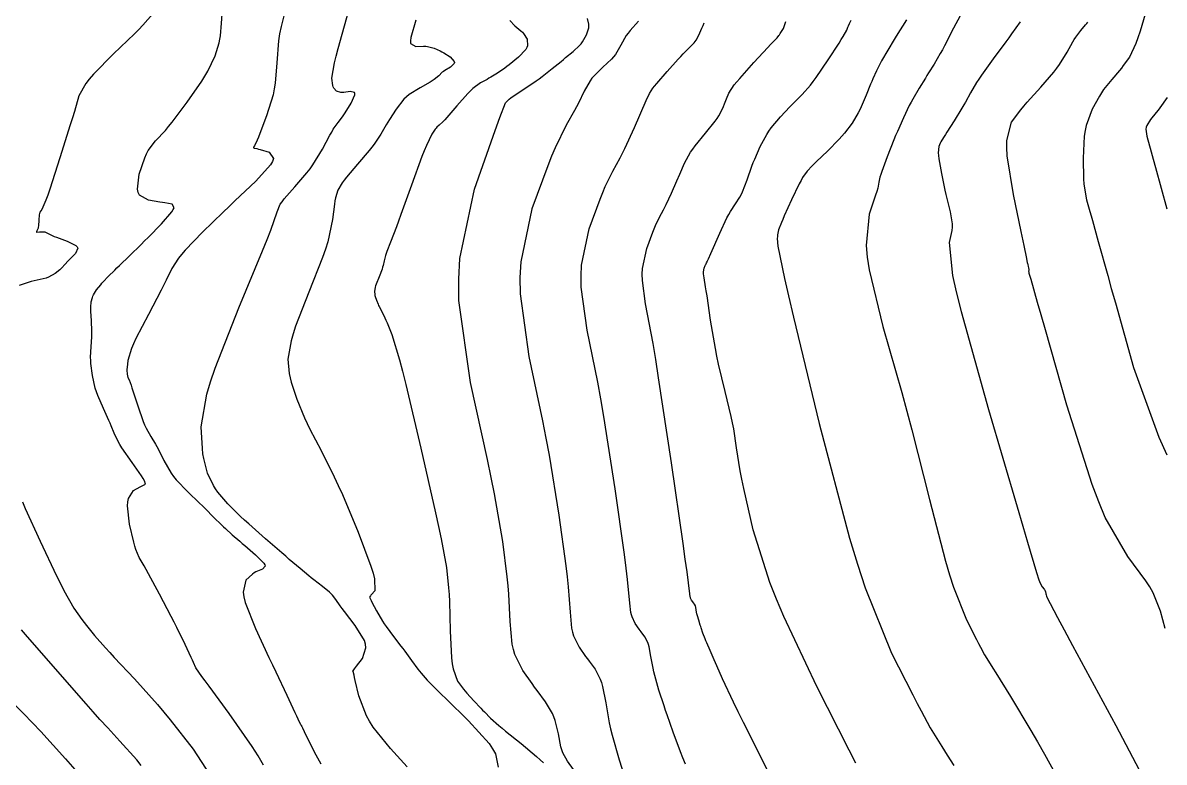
# Model space of a CAD drawing. Header units: metres. Extents: x 837475 to 838479, y 1189012 to 1191015.
# Drawn here: x 837636.3 to 837708.2, y 1189949.2 to 1189995.7 of the extents above; entities that cross this region are included whole.
import ezdxf

# ---------------------------------------------------------------- set-up
doc = ezdxf.new("R2010")
doc.units = ezdxf.units.M
doc.header["$LTSCALE"] = 0.3
doc.layers.add('COTAS 10', color=1, linetype='Continuous')
doc.layers.add('COTAS INT', color=252, linetype='Continuous')

msp = doc.modelspace()

# ---------------------------------------------------------------- linework, layer by layer
at = {"layer": 'COTAS 10'}
for points, elevation in [([(837661.091, 1189995.877), (837660.756, 1189994.782), (837660.738, 1189994.58), (837660.752, 1189994.422), (837661.073, 1189994.214), (837661.574, 1189994.248), (837661.702, 1189994.242), (837661.826, 1189994.228), (837662.233, 1189994.125), (837662.618, 1189993.95), (837662.727, 1189993.891), (837662.837, 1189993.828), (837663.245, 1189993.564), (837663.5, 1189993.289), (837663.515, 1189993.219), (837663.505, 1189993.151), (837663.266, 1189992.926), (837662.91, 1189992.717), (837662.827, 1189992.658), (837662.75, 1189992.599), (837662.527, 1189992.384), (837662.236, 1189992.137), (837662.116, 1189992.057), (837661.98, 1189991.973), (837661.344, 1189991.628), (837660.659, 1189991.192), (837660.491, 1189991.051), (837660.332, 1189990.901), (837659.839, 1189990.282), (837659.43, 1189989.628), (837659.324, 1189989.456), (837659.221, 1189989.287), (837658.879, 1189988.708), (837658.457, 1189988.078), (837658.304, 1189987.877), (837658.137, 1189987.665), (837657.402, 1189986.805), (837656.703, 1189985.988), (837656.557, 1189985.803), (837656.433, 1189985.636), (837656.157, 1189985.185), (837656.022, 1189984.696), (837655.986, 1189984.506), (837655.95, 1189984.291), (837655.827, 1189983.319), (837655.526, 1189981.931), (837655.379, 1189981.455), (837655.204, 1189980.939), (837654.341, 1189978.746), (837653.502, 1189976.608), (837653.343, 1189976.127), (837653.215, 1189975.695), (837653.016, 1189974.534), (837653.105, 1189973.634), (837653.159, 1189973.365), (837653.226, 1189973.088), (837653.571, 1189972.016), (837654.067, 1189970.834), (837654.228, 1189970.487), (837654.4, 1189970.131), (837655.11, 1189968.773), (837655.942, 1189967.127), (837656.192, 1189966.588), (837656.45, 1189966.014), (837657.45, 1189963.644), (837658.25, 1189961.493), (837658.382, 1189961.057), (837658.475, 1189960.691), (837658.488, 1189959.947), (837658.292, 1189959.709), (837658.253, 1189959.663), (837658.221, 1189959.624), (837658.162, 1189959.555), (837658.22, 1189959.414), (837658.261, 1189959.33), (837658.314, 1189959.226), (837658.596, 1189958.691), (837658.975, 1189958.04), (837659.089, 1189957.864), (837659.207, 1189957.689), (837659.664, 1189957.071), (837660.132, 1189956.47), (837660.257, 1189956.305), (837660.38, 1189956.142), (837660.806, 1189955.559), (837661.21, 1189955.018), (837661.319, 1189954.882), (837661.426, 1189954.751), (837661.803, 1189954.327), (837662.424, 1189953.698), (837662.686, 1189953.438), (837662.986, 1189953.14), (837664.395, 1189951.756), (837665.693, 1189950.32), (837665.923, 1189949.99), (837666.097, 1189949.689), (837666.26, 1189948.847)], 1700), ([(837683.345, 1189948.441), (837681.734, 1189951.646), (837681.393, 1189952.334), (837681.097, 1189952.937), (837680.411, 1189954.396), (837680.054, 1189955.219), (837679.966, 1189955.42), (837679.883, 1189955.609), (837679.624, 1189956.197), (837679.417, 1189956.676), (837679.367, 1189956.796), (837679.32, 1189956.911), (837679.179, 1189957.283), (837679.065, 1189957.613), (837679.036, 1189957.701), (837679.007, 1189957.788), (837678.91, 1189958.09), (837678.831, 1189958.367), (837678.814, 1189958.438), (837678.798, 1189958.506), (837678.758, 1189958.731), (837678.722, 1189958.915), (837678.71, 1189958.958), (837678.697, 1189958.997), (837678.639, 1189959.107), (837678.572, 1189959.199), (837678.532, 1189959.253), (837678.457, 1189959.358), (837678.395, 1189959.484), (837678.383, 1189959.525), (837678.373, 1189959.569), (837678.356, 1189959.748), (837678.176, 1189961.135), (837678.063, 1189961.94), (837677.922, 1189962.927), (837677.187, 1189968.01), (837676.382, 1189973.36), (837676.197, 1189974.515), (837676.03, 1189975.528), (837675.563, 1189978.01), (837675.357, 1189979.494), (837675.353, 1189979.878), (837675.372, 1189980.251), (837675.635, 1189981.503), (837676.011, 1189982.523), (837676.102, 1189982.75), (837676.188, 1189982.952), (837676.447, 1189983.482), (837676.696, 1189983.94), (837676.774, 1189984.097), (837676.857, 1189984.267), (837677.188, 1189984.991), (837677.533, 1189985.771), (837677.713, 1189986.178), (837678.017, 1189986.867), (837678.395, 1189987.56), (837678.531, 1189987.764), (837678.679, 1189987.972), (837679.327, 1189988.769), (837679.943, 1189989.515), (837680.072, 1189989.691), (837680.183, 1189989.854), (837680.433, 1189990.336), (837680.571, 1189990.724), (837680.611, 1189990.828), (837680.653, 1189990.931), (837680.81, 1189991.292), (837681.151, 1189991.802), (837681.308, 1189991.998), (837681.492, 1189992.218), (837682.383, 1189993.215), (837683.257, 1189994.157), (837683.43, 1189994.343), (837683.574, 1189994.496), (837683.845, 1189994.78), (837683.954, 1189994.912), (837683.996, 1189994.969), (837684.043, 1189995.035), (837684.253, 1189995.348), (837684.397, 1189995.792)], 1710), ([(837708.304, 1189957.562), (837708.024, 1189958.658), (837707.545, 1189959.826), (837707.337, 1189960.191), (837707.095, 1189960.573), (837705.948, 1189962.105), (837704.53, 1189964.568), (837704.118, 1189965.539), (837703.697, 1189966.634), (837702.105, 1189971.631), (837700.757, 1189976.381), (837700.489, 1189977.321), (837700.268, 1189978.098), (837699.853, 1189979.55), (837699.762, 1189979.871), (837699.746, 1189979.936), (837699.734, 1189979.99), (837699.723, 1189980.098), (837699.732, 1189980.137), (837699.733, 1189980.148), (837699.733, 1189980.159), (837699.727, 1189980.199), (837699.715, 1189980.248), (837699.711, 1189980.265), (837699.707, 1189980.283), (837699.69, 1189980.361), (837699.663, 1189980.493), (837699.653, 1189980.547), (837699.641, 1189980.607), (837699.587, 1189980.883), (837699.419, 1189981.697), (837699.235, 1189982.571), (837698.741, 1189984.911), (837698.357, 1189987.33), (837698.327, 1189987.854), (837698.33, 1189988.314), (837698.617, 1189989.451), (837699.206, 1189990.231), (837699.4, 1189990.466), (837699.607, 1189990.71), (837700.464, 1189991.66), (837701.293, 1189992.61), (837701.483, 1189992.853), (837701.655, 1189993.088), (837702.131, 1189993.867), (837702.484, 1189994.516), (837702.579, 1189994.67), (837702.672, 1189994.813), (837702.998, 1189995.236), (837703.295, 1189995.579), (837703.369, 1189995.672), (837703.441, 1189995.764)], 1720), ([(837643.78, 1189948.951), (837643.488, 1189949.296), (837642.432, 1189950.47), (837641.662, 1189951.311), (837641.172, 1189951.846), (837640.751, 1189952.318), (837640.299, 1189952.828), (837636.616, 1189957.052), (837636.228, 1189957.489)], 1690)]:
    msp.add_lwpolyline(points, dxfattribs=dict(at, elevation=elevation))
at = {"layer": 'COTAS INT'}
for points, elevation in [([(837653.063, 1189997.346), (837652.587, 1189995.489), (837652.497, 1189995.027), (837652.425, 1189994.587), (837652.316, 1189993.186), (837652.223, 1189991.911), (837652.162, 1189991.552), (837652.085, 1189991.189), (837651.676, 1189989.854), (837651.249, 1189988.742), (837651.16, 1189988.519), (837651.084, 1189988.334), (837650.913, 1189987.973), (837650.855, 1189987.878), (837650.85, 1189987.86), (837650.849, 1189987.846), (837650.883, 1189987.827), (837651.066, 1189987.791), (837651.159, 1189987.767), (837651.271, 1189987.737), (837651.827, 1189987.575), (837652.111, 1189987.172), (837652.051, 1189986.988), (837651.931, 1189986.774), (837650.995, 1189985.743), (837649.671, 1189984.499), (837649.306, 1189984.151), (837648.942, 1189983.801), (837647.631, 1189982.524), (837646.541, 1189981.391), (837646.315, 1189981.133), (837646.123, 1189980.898), (837645.704, 1189980.247), (837645.354, 1189979.501), (837645.205, 1189979.207), (837645.033, 1189978.874), (837644.222, 1189977.352), (837643.44, 1189975.828), (837643.286, 1189975.494), (837643.158, 1189975.197), (837642.924, 1189974.444), (837642.881, 1189974.009), (837642.875, 1189973.914), (837642.872, 1189973.829), (837642.879, 1189973.615), (837642.913, 1189973.47), (837642.925, 1189973.43), (837642.94, 1189973.389), (837643.004, 1189973.241), (837643.134, 1189972.898), (837643.189, 1189972.735), (837643.253, 1189972.542), (837643.555, 1189971.601), (837643.898, 1189970.613), (837643.988, 1189970.39), (837644.076, 1189970.19), (837644.375, 1189969.653), (837644.676, 1189969.182), (837644.764, 1189969.024), (837644.855, 1189968.855), (837645.203, 1189968.142), (837645.653, 1189967.358), (837645.809, 1189967.144), (837645.978, 1189966.931), (837646.701, 1189966.172), (837647.448, 1189965.469), (837647.632, 1189965.292), (837647.807, 1189965.122), (837648.359, 1189964.571), (837648.832, 1189964.098), (837648.957, 1189963.977), (837649.081, 1189963.86), (837649.507, 1189963.475), (837649.984, 1189963.065), (837650.139, 1189962.932), (837650.304, 1189962.791), (837650.982, 1189962.213), (837651.5, 1189961.689), (837651.564, 1189961.582), (837651.594, 1189961.491), (837651.415, 1189961.3), (837651.007, 1189961.144), (837650.893, 1189961.075), (837650.778, 1189960.995), (837650.358, 1189960.613), (837650.193, 1189959.868), (837650.24, 1189959.56), (837650.326, 1189959.207), (837650.969, 1189957.565), (837651.822, 1189955.747), (837652.039, 1189955.283), (837652.25, 1189954.836), (837652.943, 1189953.366), (837653.46, 1189952.272), (837653.559, 1189952.062), (837653.639, 1189951.893), (837653.767, 1189951.617), (837653.772, 1189951.605), (837653.774, 1189951.601), (837653.776, 1189951.598), (837653.787, 1189951.584), (837653.852, 1189951.465), (837653.888, 1189951.394), (837653.932, 1189951.307), (837654.158, 1189950.858), (837654.788, 1189949.622), (837655.087, 1189949.039)], 1696), ([(837695.666, 1189996.649), (837694.973, 1189995.389), (837694.401, 1189994.275), (837694.264, 1189994.018), (837694.135, 1189993.782), (837693.745, 1189993.113), (837693.399, 1189992.561), (837693.297, 1189992.399), (837693.194, 1189992.232), (837692.798, 1189991.598), (837692.397, 1189990.911), (837692.289, 1189990.711), (837692.182, 1189990.507), (837691.809, 1189989.736), (837691.431, 1189988.873), (837691.321, 1189988.611), (837691.209, 1189988.339), (837690.786, 1189987.276), (837690.44, 1189986.345), (837690.377, 1189986.156), (837690.328, 1189985.998), (837690.268, 1189985.679), (837690.193, 1189985.295), (837690.133, 1189985.096), (837690.057, 1189984.857), (837689.645, 1189983.661), (837689.462, 1189981.69), (837689.531, 1189980.962), (837689.652, 1189980.156), (837690.521, 1189976.59), (837691.704, 1189972.436), (837692.023, 1189971.26), (837692.338, 1189970.073), (837693.445, 1189965.69), (837694.461, 1189961.818), (837694.72, 1189960.952), (837694.968, 1189960.176), (837695.78, 1189958.119), (837696.41, 1189956.884), (837696.544, 1189956.625), (837696.66, 1189956.403), (837696.93, 1189955.904), (837697.275, 1189955.343), (837697.437, 1189955.082), (837697.629, 1189954.775), (837698.564, 1189953.287), (837699.849, 1189951.147), (837700.262, 1189950.429), (837700.699, 1189949.658), (837702.485, 1189946.42)], 1716), ([(837707.297, 1189997.111), (837706.724, 1189995.189), (837706.584, 1189994.777), (837706.453, 1189994.418), (837706.05, 1189993.554), (837705.668, 1189993.021), (837705.55, 1189992.87), (837705.427, 1189992.717), (837704.939, 1189992.152), (837704.431, 1189991.513), (837704.295, 1189991.314), (837704.161, 1189991.105), (837703.697, 1189990.27), (837703.336, 1189989.25), (837703.268, 1189988.926), (837703.213, 1189988.582), (837703.13, 1189987.188), (837703.168, 1189985.865), (837703.189, 1189985.566), (837703.215, 1189985.296), (837703.35, 1189984.567), (837703.565, 1189983.837), (837703.641, 1189983.567), (837703.725, 1189983.268), (837704.091, 1189981.94), (837704.685, 1189979.8), (837704.913, 1189978.987), (837705.169, 1189978.08), (837706.32, 1189974.01), (837707.898, 1189969.622), (837708.422, 1189968.514)], 1722), ([(837644.512, 1189996.286), (837643.885, 1189995.562), (837643.633, 1189995.3), (837643.347, 1189995.012), (837642.03, 1189993.752), (837640.76, 1189992.475), (837640.502, 1189992.177), (837640.286, 1189991.903), (837639.846, 1189991.111), (837639.559, 1189990.127), (837639.438, 1189989.731), (837639.3, 1189989.282), (837638.653, 1189987.213), (837638.012, 1189985.243), (837637.878, 1189984.857), (837637.762, 1189984.539), (837637.5, 1189983.963), (837637.386, 1189983.781), (837637.364, 1189983.711), (837637.346, 1189983.633), (837637.316, 1189983.28), (837637.295, 1189982.931), (837637.283, 1189982.856), (837637.269, 1189982.789), (837637.195, 1189982.623), (837637.165, 1189982.546), (837637.179, 1189982.535), (837637.202, 1189982.529), (837637.364, 1189982.547), (837637.579, 1189982.563), (837637.635, 1189982.557), (837637.689, 1189982.545), (837637.874, 1189982.464), (837638.169, 1189982.32), (837638.293, 1189982.269), (837638.434, 1189982.213), (837639.099, 1189981.972), (837639.658, 1189981.687), (837639.733, 1189981.603), (837639.774, 1189981.517), (837639.634, 1189981.188), (837639.31, 1189980.873), (837639.234, 1189980.796), (837639.165, 1189980.723), (837638.964, 1189980.494), (837638.773, 1189980.284), (837638.71, 1189980.223), (837638.642, 1189980.161), (837638.357, 1189979.923), (837637.933, 1189979.696), (837637.777, 1189979.639), (837637.603, 1189979.585), (837636.837, 1189979.415), (837636.089, 1189979.164)], 1692), ([(837651.478, 1189948.964), (837651.136, 1189949.549), (837650.776, 1189950.134), (837649.326, 1189952.227), (837648.05, 1189953.935), (837647.8, 1189954.275), (837647.594, 1189954.558), (837647.223, 1189955.102), (837647.069, 1189955.429), (837647.001, 1189955.575), (837646.921, 1189955.745), (837646.54, 1189956.56), (837646.016, 1189957.639), (837645.847, 1189957.975), (837645.667, 1189958.328), (837644.928, 1189959.738), (837644.24, 1189961.015), (837644.091, 1189961.284), (837643.961, 1189961.516), (837643.644, 1189962.048), (837643.43, 1189962.548), (837643.365, 1189962.76), (837643.298, 1189963.004), (837643.035, 1189964.151), (837642.905, 1189965.299), (837642.922, 1189965.543), (837642.962, 1189965.755), (837643.296, 1189966.256), (837643.706, 1189966.496), (837643.793, 1189966.544), (837643.869, 1189966.583), (837644.048, 1189966.657), (837643.982, 1189966.881), (837643.904, 1189967.014), (837643.799, 1189967.179), (837643.202, 1189968.031), (837642.561, 1189968.956), (837642.428, 1189969.165), (837642.314, 1189969.354), (837642.066, 1189969.871), (837641.888, 1189970.344), (837641.819, 1189970.506), (837641.741, 1189970.681), (837641.386, 1189971.425), (837641.029, 1189972.249), (837640.95, 1189972.475), (837640.879, 1189972.699), (837640.693, 1189973.501), (837640.601, 1189974.261), (837640.59, 1189974.459), (837640.585, 1189974.651), (837640.617, 1189975.302), (837640.664, 1189975.93), (837640.668, 1189976.108), (837640.669, 1189976.288), (837640.64, 1189976.954), (837640.604, 1189977.549), (837640.601, 1189977.685), (837640.6, 1189977.809), (837640.621, 1189978.151), (837640.697, 1189978.423), (837640.732, 1189978.502), (837640.772, 1189978.584), (837640.965, 1189978.895), (837641.218, 1189979.221), (837641.296, 1189979.312), (837641.377, 1189979.404), (837641.696, 1189979.741), (837642.107, 1189980.147), (837642.245, 1189980.282), (837642.395, 1189980.428), (837643.025, 1189981.039), (837643.763, 1189981.761), (837643.981, 1189981.977), (837644.205, 1189982.2), (837645.061, 1189983.063), (837645.706, 1189983.805), (837645.797, 1189983.952), (837645.849, 1189984.073), (837645.72, 1189984.3), (837645.262, 1189984.373), (837645.107, 1189984.398), (837644.94, 1189984.426), (837644.236, 1189984.541), (837643.668, 1189984.872), (837643.586, 1189985.036), (837643.538, 1189985.23), (837643.639, 1189986.192), (837643.991, 1189987.22), (837644.101, 1189987.456), (837644.217, 1189987.672), (837644.683, 1189988.276), (837645.295, 1189988.935), (837645.502, 1189989.185), (837645.727, 1189989.464), (837646.676, 1189990.716), (837647.589, 1189992.04), (837647.79, 1189992.365), (837647.969, 1189992.672), (837648.43, 1189993.627), (837648.682, 1189994.453), (837648.73, 1189994.677), (837648.768, 1189994.899), (837648.825, 1189995.687), (837648.893, 1189996.554)], 1694), ([(837660.531, 1189948.864), (837659.479, 1189950.018), (837658.394, 1189951.365), (837658.164, 1189951.726), (837657.963, 1189952.081), (837657.488, 1189953.322), (837657.264, 1189954.295), (837657.221, 1189954.481), (837657.186, 1189954.631), (837657.129, 1189954.872), (837657.126, 1189954.88), (837657.125, 1189954.882), (837657.123, 1189954.884), (837657.119, 1189954.893), (837657.117, 1189954.902), (837657.117, 1189954.907), (837657.121, 1189954.913), (837657.216, 1189955.035), (837657.275, 1189955.109), (837657.347, 1189955.201), (837657.722, 1189955.679), (837657.935, 1189956.359), (837657.905, 1189956.578), (837657.836, 1189956.809), (837657.267, 1189957.756), (837656.581, 1189958.635), (837656.439, 1189958.825), (837656.317, 1189958.99), (837656.049, 1189959.393), (837655.836, 1189959.672), (837655.749, 1189959.76), (837655.65, 1189959.852), (837655.189, 1189960.225), (837654.645, 1189960.642), (837654.493, 1189960.762), (837654.34, 1189960.885), (837653.782, 1189961.348), (837653.107, 1189961.926), (837652.881, 1189962.121), (837652.636, 1189962.331), (837651.609, 1189963.218), (837650.552, 1189964.156), (837650.289, 1189964.398), (837650.039, 1189964.633), (837649.241, 1189965.417), (837648.609, 1189966.16), (837648.463, 1189966.368), (837648.33, 1189966.578), (837647.952, 1189967.348), (837647.713, 1189968.268), (837647.666, 1189968.573), (837647.628, 1189968.9), (837647.56, 1189970.264), (837647.915, 1189972.331), (837648.142, 1189973.101), (837648.426, 1189973.958), (837649.919, 1189977.766), (837651.422, 1189981.353), (837651.713, 1189982.069), (837651.948, 1189982.666), (837652.344, 1189983.821), (837652.538, 1189984.287), (837652.646, 1189984.448), (837652.778, 1189984.624), (837653.451, 1189985.378), (837654.221, 1189986.26), (837654.414, 1189986.516), (837654.598, 1189986.778), (837655.188, 1189987.769), (837655.664, 1189988.647), (837655.777, 1189988.839), (837655.88, 1189989.008), (837656.184, 1189989.432), (837656.46, 1189989.788), (837656.546, 1189989.913), (837656.637, 1189990.051), (837656.998, 1189990.647), (837657.226, 1189991.17), (837657.231, 1189991.261), (837657.212, 1189991.329), (837656.936, 1189991.383), (837656.539, 1189991.327), (837656.444, 1189991.326), (837656.356, 1189991.331), (837656.089, 1189991.403), (837655.907, 1189991.597), (837655.872, 1189991.679), (837655.843, 1189991.774), (837655.796, 1189992.222), (837655.954, 1189993.189), (837656.054, 1189993.612), (837656.18, 1189994.103), (837656.839, 1189996.432)], 1698), ([(837671.02, 1189948.695), (837670.633, 1189949.216), (837670.346, 1189949.752), (837670.281, 1189949.931), (837670.222, 1189950.124), (837670.062, 1189950.931), (837669.864, 1189951.785), (837669.783, 1189952.008), (837669.689, 1189952.224), (837669.253, 1189952.952), (837668.721, 1189953.673), (837668.567, 1189953.885), (837668.41, 1189954.102), (837667.819, 1189954.928), (837667.326, 1189955.925), (837667.231, 1189956.249), (837667.153, 1189956.594), (837667.021, 1189958.013), (837666.94, 1189959.733), (837666.895, 1189960.267), (837666.839, 1189960.826), (837666.556, 1189963.055), (837666.031, 1189966.044), (837665.824, 1189967.083), (837665.589, 1189968.213), (837664.517, 1189973.055), (837663.796, 1189978.234), (837663.783, 1189979.575), (837663.851, 1189980.877), (837664.768, 1189985.246), (837665.947, 1189988.58), (837666.18, 1189989.229), (837666.372, 1189989.759), (837666.725, 1189990.682), (837666.957, 1189990.904), (837667.071, 1189990.992), (837667.208, 1189991.09), (837667.883, 1189991.54), (837668.655, 1189992.056), (837668.853, 1189992.197), (837669.044, 1189992.336), (837669.674, 1189992.829), (837670.233, 1189993.289), (837670.378, 1189993.408), (837670.52, 1189993.523), (837670.997, 1189993.907), (837671.4, 1189994.287), (837671.496, 1189994.4), (837671.583, 1189994.516), (837671.841, 1189994.962), (837671.977, 1189995.404), (837671.989, 1189995.518), (837671.99, 1189995.628), (837671.899, 1189995.992)], 1704), ([(837688.821, 1189949.084), (837688.389, 1189949.92), (837686.349, 1189953.917), (837684.266, 1189958.328), (837683.807, 1189959.425), (837683.399, 1189960.468), (837682.347, 1189963.784), (837681.747, 1189966.379), (837681.623, 1189966.967), (837681.518, 1189967.499), (837681.289, 1189968.948), (837681.113, 1189970.15), (837681.04, 1189970.526), (837680.958, 1189970.921), (837680.575, 1189972.502), (837680.161, 1189974.227), (837680.059, 1189974.713), (837679.963, 1189975.202), (837679.661, 1189976.999), (837679.436, 1189978.515), (837679.388, 1189978.827), (837679.346, 1189979.092), (837679.245, 1189979.661), (837679.21, 1189979.914), (837679.209, 1189979.979), (837679.213, 1189980.043), (837679.257, 1189980.256), (837679.321, 1189980.429), (837679.337, 1189980.468), (837679.351, 1189980.502), (837679.396, 1189980.592), (837679.438, 1189980.67), (837679.451, 1189980.697), (837679.465, 1189980.726), (837679.522, 1189980.849), (837679.668, 1189981.181), (837680.236, 1189982.466), (837680.692, 1189983.436), (837680.803, 1189983.648), (837680.907, 1189983.836), (837681.23, 1189984.312), (837681.511, 1189984.736), (837681.59, 1189984.892), (837681.669, 1189985.065), (837681.957, 1189985.828), (837682.26, 1189986.68), (837682.349, 1189986.909), (837682.44, 1189987.136), (837682.786, 1189987.929), (837683.2, 1189988.687), (837683.334, 1189988.891), (837683.476, 1189989.092), (837684.059, 1189989.798), (837684.658, 1189990.433), (837684.811, 1189990.59), (837684.957, 1189990.74), (837685.438, 1189991.211), (837685.958, 1189991.798), (837686.129, 1189992.02), (837686.312, 1189992.268), (837687.071, 1189993.378), (837687.758, 1189994.444), (837687.896, 1189994.665), (837688.011, 1189994.853), (837688.237, 1189995.261), (837688.309, 1189995.444), (837688.327, 1189995.489), (837688.345, 1189995.532), (837688.404, 1189995.667), (837688.527, 1189995.891)], 1712), ([(837692.004, 1189995.908), (837691.361, 1189994.874), (837690.698, 1189993.785), (837690.554, 1189993.538), (837690.426, 1189993.314), (837690.107, 1189992.701), (837689.881, 1189992.184), (837689.813, 1189992.021), (837689.742, 1189991.849), (837689.466, 1189991.153), (837689.152, 1189990.427), (837689.057, 1189990.235), (837688.96, 1189990.048), (837688.578, 1189989.405), (837688.096, 1189988.76), (837687.934, 1189988.571), (837687.761, 1189988.378), (837687.032, 1189987.642), (837686.341, 1189986.983), (837686.191, 1189986.838), (837686.06, 1189986.71), (837685.735, 1189986.38), (837685.46, 1189985.966), (837685.36, 1189985.784), (837685.249, 1189985.573), (837684.762, 1189984.567), (837684.297, 1189983.55), (837684.201, 1189983.332), (837684.118, 1189983.142), (837683.935, 1189982.685), (837683.872, 1189982.358), (837683.865, 1189982.249), (837683.862, 1189982.133), (837683.887, 1189981.648), (837684.321, 1189979.609), (837684.575, 1189978.514), (837684.888, 1189977.188), (837686.501, 1189970.481), (837688.414, 1189963.269), (837688.915, 1189961.625), (837689.403, 1189960.133), (837691.065, 1189956.018), (837692.4, 1189953.402), (837692.683, 1189952.855), (837692.928, 1189952.384), (837693.5, 1189951.327), (837694.23, 1189950.139), (837694.574, 1189949.587), (837694.98, 1189948.938)], 1714), ([(837667.001, 1189995.852), (837667.314, 1189995.52), (837667.703, 1189995.22), (837667.793, 1189995.13), (837667.875, 1189995.037), (837668.104, 1189994.677), (837668.127, 1189994.273), (837668.078, 1189994.152), (837668.006, 1189994.026), (837667.546, 1189993.542), (837666.969, 1189993.079), (837666.823, 1189992.967), (837666.683, 1189992.863), (837666.226, 1189992.548), (837665.808, 1189992.29), (837665.692, 1189992.222), (837665.576, 1189992.155), (837665.157, 1189991.927), (837664.673, 1189991.574), (837664.516, 1189991.429), (837664.349, 1189991.263), (837663.662, 1189990.494), (837663.033, 1189989.755), (837662.902, 1189989.609), (837662.791, 1189989.488), (837662.546, 1189989.261), (837662.401, 1189989.139), (837662.353, 1189989.083), (837662.301, 1189989.018), (837662.085, 1189988.704), (837661.744, 1189987.984), (837661.614, 1189987.662), (837661.468, 1189987.288), (837660.81, 1189985.496), (837660.145, 1189983.646), (837659.993, 1189983.234), (837659.856, 1189982.867), (837659.481, 1189981.905), (837659.249, 1189981.312), (837659.202, 1189981.178), (837659.163, 1189981.057), (837659.087, 1189980.726), (837659.021, 1189980.422), (837658.989, 1189980.318), (837658.951, 1189980.205), (837658.762, 1189979.726), (837658.579, 1189979.258), (837658.544, 1189979.153), (837658.516, 1189979.058), (837658.472, 1189978.804), (837658.492, 1189978.607), (837658.504, 1189978.549), (837658.518, 1189978.488), (837658.594, 1189978.254), (837658.702, 1189977.995), (837658.737, 1189977.919), (837658.775, 1189977.841), (837658.93, 1189977.544), (837659.133, 1189977.134), (837659.2, 1189976.985), (837659.272, 1189976.82), (837659.574, 1189976.097), (837660.057, 1189974.496), (837660.244, 1189973.778), (837660.454, 1189972.941), (837661.404, 1189968.926), (837662.319, 1189964.857), (837662.508, 1189963.986), (837662.668, 1189963.226), (837663.012, 1189961.404), (837663.145, 1189960.126), (837663.172, 1189959.71), (837663.195, 1189959.266), (837663.243, 1189957.435), (837663.327, 1189955.724), (837663.373, 1189955.355), (837663.428, 1189955.032), (837663.711, 1189954.245), (837664.079, 1189953.758), (837664.188, 1189953.624), (837664.3, 1189953.491), (837664.732, 1189953.012), (837665.171, 1189952.557), (837665.287, 1189952.438), (837665.401, 1189952.322), (837665.795, 1189951.931), (837666.319, 1189951.46), (837666.515, 1189951.294), (837666.734, 1189951.114), (837667.71, 1189950.333), (837668.695, 1189949.509), (837668.921, 1189949.301), (837669.125, 1189949.102)], 1702), ([(837675.11, 1189995.812), (837674.579, 1189995.234), (837674.455, 1189995.072), (837674.34, 1189994.909), (837674.005, 1189994.312), (837673.666, 1189993.73), (837673.548, 1189993.577), (837673.42, 1189993.427), (837672.871, 1189992.913), (837672.315, 1189992.383), (837672.183, 1189992.222), (837672.06, 1189992.056), (837671.694, 1189991.405), (837671.333, 1189990.657), (837671.213, 1189990.43), (837671.085, 1189990.193), (837670.55, 1189989.262), (837669.86, 1189987.852), (837669.633, 1189987.314), (837669.391, 1189986.711), (837668.39, 1189983.999), (837667.691, 1189980.669), (837667.64, 1189979.676), (837667.65, 1189978.654), (837668.199, 1189974.707), (837669.069, 1189970.651), (837669.282, 1189969.56), (837669.481, 1189968.483), (837670.099, 1189964.707), (837670.534, 1189961.526), (837670.617, 1189960.825), (837670.685, 1189960.2), (837670.799, 1189958.592), (837670.893, 1189957.585), (837670.948, 1189957.341), (837671.016, 1189957.111), (837671.365, 1189956.405), (837671.784, 1189955.819), (837671.895, 1189955.665), (837672.004, 1189955.515), (837672.382, 1189955.004), (837672.705, 1189954.384), (837672.78, 1189954.165), (837672.849, 1189953.926), (837673.046, 1189952.894), (837673.272, 1189951.636), (837673.359, 1189951.255), (837673.457, 1189950.859), (837673.899, 1189949.308), (837674.354, 1189947.862)], 1706), ([(837678.076, 1189949.034), (837677.912, 1189949.431), (837677.758, 1189949.811), (837677.293, 1189951.038), (837676.917, 1189952.125), (837676.819, 1189952.415), (837676.724, 1189952.702), (837676.404, 1189953.699), (837676.144, 1189954.613), (837676.086, 1189954.846), (837676.035, 1189955.071), (837675.902, 1189955.813), (837675.786, 1189956.421), (837675.745, 1189956.561), (837675.701, 1189956.69), (837675.51, 1189957.056), (837675.288, 1189957.357), (837675.224, 1189957.445), (837675.158, 1189957.536), (837674.911, 1189957.881), (837674.705, 1189958.297), (837674.665, 1189958.433), (837674.633, 1189958.577), (837674.578, 1189959.17), (837674.431, 1189960.668), (837674.34, 1189961.382), (837674.228, 1189962.226), (837673.643, 1189966.358), (837672.932, 1189970.921), (837672.739, 1189972.038), (837672.55, 1189973.09), (837671.881, 1189976.358), (837671.503, 1189979.074), (837671.496, 1189979.777), (837671.532, 1189980.46), (837672.013, 1189982.751), (837672.701, 1189984.617), (837672.868, 1189985.032), (837673.024, 1189985.402), (837673.499, 1189986.372), (837673.954, 1189987.21), (837674.097, 1189987.497), (837674.248, 1189987.808), (837674.855, 1189989.133), (837675.603, 1189990.825), (837675.799, 1189991.268), (837676.021, 1189991.596), (837676.132, 1189991.735), (837676.263, 1189991.896), (837676.916, 1189992.653), (837677.616, 1189993.428), (837677.777, 1189993.6), (837677.924, 1189993.753), (837678.337, 1189994.154), (837678.621, 1189994.445), (837678.687, 1189994.529), (837678.747, 1189994.615), (837678.918, 1189994.939), (837679.109, 1189995.379), (837679.182, 1189995.538), (837679.263, 1189995.714)], 1708), ([(837699.16, 1189995.771), (837698.625, 1189995.018), (837698.448, 1189994.775), (837698.259, 1189994.516), (837697.472, 1189993.454), (837696.723, 1189992.419), (837696.558, 1189992.177), (837696.411, 1189991.955), (837696.033, 1189991.313), (837695.718, 1189990.727), (837695.61, 1189990.54), (837695.494, 1189990.343), (837695.001, 1189989.539), (837694.549, 1189988.82), (837694.458, 1189988.677), (837694.383, 1189988.557), (837694.236, 1189988.322), (837694.176, 1189988.214), (837694.156, 1189988.174), (837694.134, 1189988.129), (837694.04, 1189987.929), (837694.001, 1189987.527), (837694.014, 1189987.355), (837694.037, 1189987.156), (837694.203, 1189986.22), (837694.43, 1189985.177), (837694.491, 1189984.912), (837694.552, 1189984.656), (837694.763, 1189983.819), (837694.876, 1189983.053), (837694.874, 1189982.842), (837694.859, 1189982.632), (837694.684, 1189981.879), (837694.902, 1189979.812), (837695.135, 1189978.773), (837695.442, 1189977.533), (837697.171, 1189971.367), (837698.983, 1189965.24), (837699.343, 1189964.023), (837699.64, 1189963.015), (837700.2, 1189961.105), (837700.351, 1189960.63), (837700.391, 1189960.526), (837700.43, 1189960.434), (837700.565, 1189960.2), (837700.674, 1189960.054), (837700.697, 1189960.018), (837700.717, 1189959.983), (837700.762, 1189959.872), (837700.789, 1189959.768), (837700.797, 1189959.738), (837700.805, 1189959.707), (837700.836, 1189959.59), (837701.524, 1189958.271), (837701.946, 1189957.483), (837702.469, 1189956.511), (837705.193, 1189951.473), (837707.901, 1189946.31)], 1718), ([(837708.428, 1189991.022), (837707.973, 1189990.365), (837707.858, 1189990.209), (837707.748, 1189990.063), (837707.388, 1189989.629), (837707.151, 1189989.247), (837707.118, 1189989.134), (837707.099, 1189989.019), (837707.149, 1189988.577), (837707.43, 1189987.593), (837707.558, 1189987.136), (837707.706, 1189986.599), (837708.421, 1189983.994)], 1724), ([(837636.281, 1189965.547), (837636.469, 1189965.139), (837637.414, 1189963.071), (837638.44, 1189960.883), (837638.679, 1189960.4), (837638.899, 1189959.97), (837639.531, 1189958.861), (837640.037, 1189958.131), (837640.178, 1189957.941), (837640.32, 1189957.755), (837640.833, 1189957.127), (837641.531, 1189956.346), (837641.79, 1189956.065), (837642.076, 1189955.755), (837643.345, 1189954.399), (837644.797, 1189952.784), (837645.198, 1189952.31), (837645.6, 1189951.825), (837647.049, 1189949.975), (837648.595, 1189947.584)], 1692), ([(837633.98, 1189954.58), (837636.347, 1189952.222), (837636.912, 1189951.641), (837637.437, 1189951.092), (837639.004, 1189949.371), (837640.187, 1189948.015)], 1688)]:
    msp.add_lwpolyline(points, dxfattribs=dict(at, elevation=elevation))

doc.saveas('drawing.dxf')
